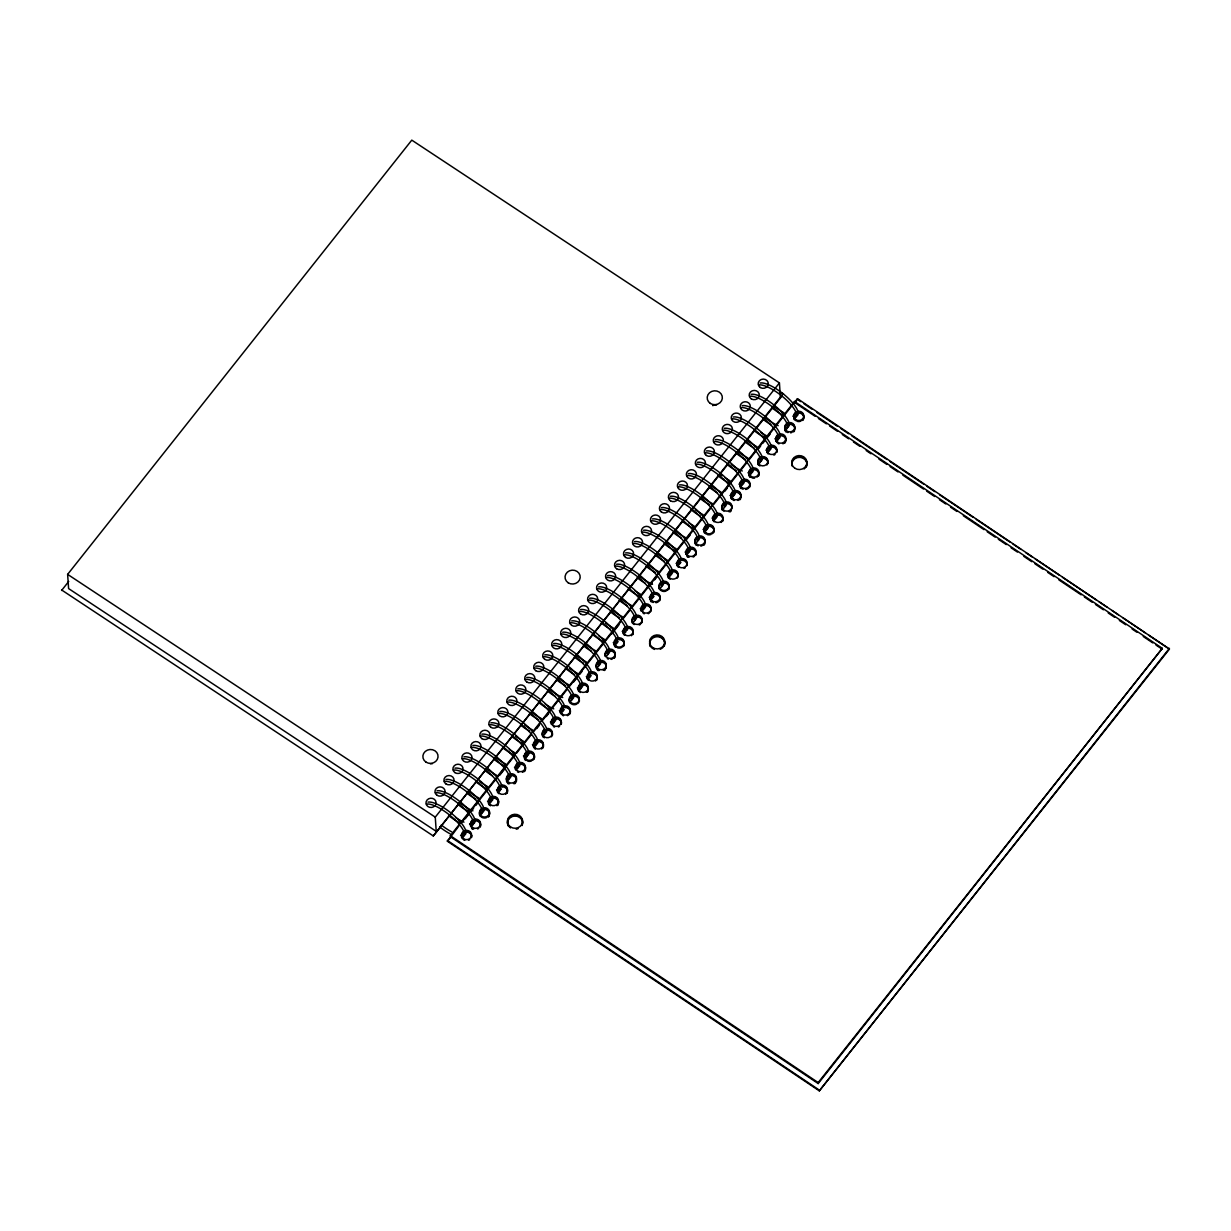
<?xml version="1.0" encoding="UTF-8"?>
<svg xmlns="http://www.w3.org/2000/svg" width="1231" height="1231" viewBox="0 0 1231 1231"><rect width="100%" height="100%" fill="white"/><g stroke="black" fill="none" stroke-linecap="round" stroke-linejoin="round"><path stroke-width="1.5" d="M780.239 392.058C781.316 394.089 784.855 393.258 782.793 394.105L433.297 835.957L61.596 589.957M779.423 382.918L435.266 817.138L436.236 831.356L68.597 588.587L67.628 574.369L411.785 140.134L779.423 382.918L780.392 397.136M61.581 590.48L68.721 581.463M433.297 835.957L782.239 395.674M450.346 835.711L794.503 401.475L1162.326 648.337L818.2 1083.557L450.377 836.695L450.346 835.711L818.169 1082.572L818.2 1083.557M793.949 403.199L797.519 398.69L1169.45 649.091L819.307 1090.866L447.407 841.265L458.717 826.186M461.086 823.17L514.081 756.326M516.451 753.326L531.346 734.522M533.731 731.522L540.271 723.259M542.656 720.258L567.076 689.452M569.461 686.436L621.27 621.086M623.64 618.085L630.195 609.822M631.98 607.56L656.985 576M658.77 573.754L711.179 507.649M713.549 504.633L746.894 462.564M749.279 459.563L755.234 452.054M757.619 449.038L792.149 405.476M447.407 841.265L450.977 836.757M465.272 818.723L468.842 814.214M471.227 811.214L473.596 808.198M475.982 805.197L478.367 802.197M499.801 775.145L504.572 769.129M536.716 728.567L539.101 725.551M546.256 716.534L548.626 713.534M573.646 681.974L577.216 677.465M579.601 674.465L581.986 671.464M611.761 633.888L618.901 624.871M649.86 585.802L652.245 582.802M654.63 579.801L657.015 576.785M686.79 539.224L690.36 534.716M724.89 491.138L727.275 488.138M758.25 449.069L760.62 446.068M763.005 443.052L765.39 440.052M767.775 437.051L770.144 434.035M795.164 402.491L797.519 398.69M818.169 1082.572L1162.326 648.337M819.307 1090.866L1169.435 648.291M67.628 574.369L435.266 817.138M797.55 399.475L800.735 401.614M803.935 403.768L811.906 409.123M816.692 412.339L837.449 426.265M840.635 428.403L848.621 433.758M851.821 435.897L886.936 459.471M890.121 461.61L923.635 484.106M926.835 486.245L934.821 491.6M939.607 494.816L973.121 517.312M976.321 519.467L1009.835 541.963M1013.021 544.102L1021.007 549.457M1025.792 552.673L1032.178 556.951M1035.379 559.089L1059.322 575.169M1062.507 577.308L1096.021 599.805M1099.221 601.944L1107.192 607.298M1111.993 610.514L1118.379 614.808M1123.164 618.024L1145.507 633.011M1148.692 635.15L1167.85 648.014M815.23 416.355L794.534 402.46L794.503 401.475M818.415 418.494L826.386 423.833M829.571 425.972L837.526 431.327M842.296 434.528L848.667 438.805M853.452 442.006L859.823 446.284M866.193 450.561L870.963 453.762M878.919 459.101L886.889 464.456M890.075 466.58L898.03 471.935M902.815 475.135L923.512 489.03M926.697 491.169L934.652 496.508M939.438 499.709L945.808 503.987M950.578 507.203L956.949 511.465M963.319 515.743L984.015 529.638M987.2 531.777L995.156 537.116M998.341 539.255L1006.312 544.594M1011.082 547.81L1017.452 552.073M1023.823 556.35L1031.778 561.705M1034.963 563.829L1042.934 569.184M1047.704 572.384L1054.075 576.662M1058.86 579.863L1081.141 594.819M1084.326 596.958L1092.297 602.313M1095.482 604.452L1103.438 609.791M1108.208 612.992L1114.578 617.27M1119.364 620.47L1125.734 624.748M1132.105 629.026L1136.875 632.226M1143.245 636.504L1152.801 642.921M1155.986 645.059L1162.356 649.322M447.376 840.465L819.292 1090.081M619.47 617.931A25.051 7.74 38.4 0 1 610.284 611.715M597.004 588.895A25.051 7.74 38.4 0 1 624.363 603.436A25.051 7.74 38.4 0 1 632.688 622.055M622.301 616.669A25.051 7.74 38.4 0 1 611.838 609.76M598.558 586.925A25.051 7.74 38.4 0 1 625.917 601.482A25.051 7.74 38.4 0 1 634.242 620.085M610.484 629.256A25.051 7.74 38.4 0 1 601.297 623.055M588.033 600.22A25.051 7.74 38.4 0 1 615.377 614.761A25.051 7.74 38.4 0 1 623.717 633.38M625.271 631.411A25.051 7.74 38.4 0 1 622.194 631.38M613.315 627.995A25.051 7.74 38.4 0 1 605.467 623.055M589.587 598.251A25.051 7.74 38.4 0 1 614.531 610.653A25.051 7.74 38.4 0 1 627.118 630.318M627.148 605.852A25.051 7.74 38.4 0 1 619.255 600.389M605.991 577.554A25.051 7.74 38.4 0 1 633.334 592.111A25.051 7.74 38.4 0 1 641.674 610.714M607.545 575.6A25.051 7.74 38.4 0 1 637.135 592.326A25.051 7.74 38.4 0 1 640.151 608.714M631.272 605.344A25.051 7.74 38.4 0 1 622.101 599.42M754.141 448.007A25.051 7.74 38.4 0 1 744.955 441.806M731.676 418.971A25.051 7.74 38.4 0 1 759.035 433.527A25.051 7.74 38.4 0 1 767.359 452.131M733.23 417.017A25.051 7.74 38.4 0 1 762.835 433.743A25.051 7.74 38.4 0 1 765.851 450.131M756.973 446.745A25.051 7.74 38.4 0 1 747.802 440.836M602.79 641.289A25.051 7.74 38.4 0 1 592.326 634.38M579.047 611.545A25.051 7.74 38.4 0 1 606.406 626.087A25.051 7.74 38.4 0 1 614.731 644.705M618.147 641.659A25.051 7.74 38.4 0 1 613.223 642.705M604.344 639.32A25.051 7.74 38.4 0 1 599.128 636.212M580.601 609.576A25.051 7.74 38.4 0 1 603.021 619.916A25.051 7.74 38.4 0 1 618.654 639.505M692.561 528.007A25.051 7.74 38.4 0 1 682.112 521.098M668.833 498.263A25.051 7.74 38.4 0 1 696.177 512.819A25.051 7.74 38.4 0 1 704.517 531.423M670.387 496.308A25.051 7.74 38.4 0 1 699.993 513.035A25.051 7.74 38.4 0 1 703.009 529.422M694.115 526.037A25.051 7.74 38.4 0 1 688.914 522.929M782.347 414.724A25.051 7.74 38.4 0 1 771.883 407.815M758.619 384.995A25.051 7.74 38.4 0 1 785.963 399.536A25.051 7.74 38.4 0 1 794.303 418.155M760.173 383.026A25.051 7.74 38.4 0 1 789.763 399.752A25.051 7.74 38.4 0 1 792.779 416.155M783.901 412.77A25.051 7.74 38.4 0 1 773.437 405.861M521.99 743.232A25.051 7.74 38.4 0 1 511.527 736.323M498.247 713.488A25.051 7.74 38.4 0 1 525.606 728.044A25.051 7.74 38.4 0 1 533.931 746.648M499.801 711.533A25.051 7.74 38.4 0 1 529.407 728.26A25.051 7.74 38.4 0 1 532.423 744.647M523.544 741.277A25.051 7.74 38.4 0 1 515.681 736.338M459.132 822.523A25.051 7.74 38.4 0 1 448.684 815.614M435.405 792.795A25.051 7.74 38.4 0 1 462.748 807.336A25.051 7.74 38.4 0 1 471.088 825.955M436.959 790.825A25.051 7.74 38.4 0 1 466.564 807.551A25.051 7.74 38.4 0 1 469.565 823.939M463.964 822.154A25.051 7.74 38.4 0 1 455.485 817.461M468.119 811.198A25.051 7.74 38.4 0 1 457.655 804.289M444.376 781.454A25.051 7.74 38.4 0 1 471.735 796.011A25.051 7.74 38.4 0 1 480.059 814.614M472.935 810.829A25.051 7.74 38.4 0 1 459.209 802.335M445.93 779.5A25.051 7.74 38.4 0 1 473.289 794.041A25.051 7.74 38.4 0 1 481.613 812.66M591.234 651.153A25.051 7.74 38.4 0 1 583.356 645.706M570.076 622.871A25.051 7.74 38.4 0 1 597.42 637.427A25.051 7.74 38.4 0 1 605.76 656.031M595.358 650.645A25.051 7.74 38.4 0 1 584.91 643.736M571.63 620.916A25.051 7.74 38.4 0 1 598.974 635.458A25.051 7.74 38.4 0 1 607.314 654.076M674.603 550.657A25.051 7.74 38.4 0 1 664.155 543.748M650.876 520.928A25.051 7.74 38.4 0 1 678.235 535.47A25.051 7.74 38.4 0 1 686.559 554.088M652.43 518.959A25.051 7.74 38.4 0 1 682.036 535.685A25.051 7.74 38.4 0 1 685.052 552.088M676.158 548.703A25.051 7.74 38.4 0 1 665.709 541.794M475.828 799.181A25.051 7.74 38.4 0 1 466.626 792.964M453.362 770.129A25.051 7.74 38.4 0 1 480.705 784.686A25.051 7.74 38.4 0 1 489.046 803.289M454.916 768.175A25.051 7.74 38.4 0 1 484.506 784.901A25.051 7.74 38.4 0 1 487.522 801.289M478.644 797.903A25.051 7.74 38.4 0 1 468.195 791.01M709.256 504.648A25.051 7.74 38.4 0 1 700.07 498.447M686.79 475.612A25.051 7.74 38.4 0 1 714.134 490.153A25.051 7.74 38.4 0 1 722.474 508.772M712.072 503.387A25.051 7.74 38.4 0 1 702.916 497.478M688.344 473.643A25.051 7.74 38.4 0 1 715.688 488.199A25.051 7.74 38.4 0 1 724.028 506.803M504.033 765.882A25.051 7.74 38.4 0 1 493.569 758.988M480.29 736.153A25.051 7.74 38.4 0 1 507.649 750.695A25.051 7.74 38.4 0 1 515.974 769.313M481.844 734.184A25.051 7.74 38.4 0 1 511.45 750.925A25.051 7.74 38.4 0 1 514.466 767.313M505.587 763.928A25.051 7.74 38.4 0 1 495.124 757.019M513.004 754.557A25.051 7.74 38.4 0 1 502.54 747.648M489.276 724.828A25.051 7.74 38.4 0 1 516.62 739.369A25.051 7.74 38.4 0 1 524.96 757.988M490.83 722.859A25.051 7.74 38.4 0 1 520.421 739.585A25.051 7.74 38.4 0 1 523.437 755.972M514.558 752.603A25.051 7.74 38.4 0 1 509.357 749.494M583.556 663.247A25.051 7.74 38.4 0 1 574.369 657.031M561.09 634.196A25.051 7.74 38.4 0 1 588.449 648.752A25.051 7.74 38.4 0 1 596.773 667.356M586.387 661.97A25.051 7.74 38.4 0 1 575.923 655.077M562.659 632.242A25.051 7.74 38.4 0 1 590.003 646.783A25.051 7.74 38.4 0 1 598.328 665.402M645.106 583.186A25.051 7.74 38.4 0 1 637.212 577.739M623.948 554.904A25.051 7.74 38.4 0 1 651.291 569.461A25.051 7.74 38.4 0 1 659.631 588.064M652.507 584.279A25.051 7.74 38.4 0 1 640.058 576.77M625.502 552.95A25.051 7.74 38.4 0 1 652.845 567.491A25.051 7.74 38.4 0 1 661.185 586.11M745.155 459.348A25.051 7.74 38.4 0 1 735.969 453.131M722.705 430.296A25.051 7.74 38.4 0 1 750.048 444.853A25.051 7.74 38.4 0 1 758.388 463.456M747.986 458.07A25.051 7.74 38.4 0 1 737.523 451.177M724.259 428.342A25.051 7.74 38.4 0 1 751.602 442.883A25.051 7.74 38.4 0 1 759.942 461.502M450.161 833.849A25.051 7.74 38.4 0 1 439.698 826.955M426.418 804.12A25.051 7.74 38.4 0 1 453.777 818.661A25.051 7.74 38.4 0 1 462.102 837.28M427.988 802.15A25.051 7.74 38.4 0 1 457.578 818.892A25.051 7.74 38.4 0 1 460.594 835.28M451.715 831.894A25.051 7.74 38.4 0 1 441.252 824.985M736.184 470.673A25.051 7.74 38.4 0 1 726.998 464.456M713.718 441.621A25.051 7.74 38.4 0 1 741.077 456.178A25.051 7.74 38.4 0 1 749.402 474.781M715.273 439.667A25.051 7.74 38.4 0 1 744.878 456.393A25.051 7.74 38.4 0 1 747.894 472.781M742.278 470.996A25.051 7.74 38.4 0 1 731.168 464.472M574.585 674.573A25.051 7.74 38.4 0 1 565.398 668.356M552.119 645.521A25.051 7.74 38.4 0 1 579.462 660.078A25.051 7.74 38.4 0 1 587.803 678.681M591.203 675.634A25.051 7.74 38.4 0 1 586.279 676.681M577.401 673.311A25.051 7.74 38.4 0 1 569.553 668.371M553.673 643.567A25.051 7.74 38.4 0 1 576.077 653.892A25.051 7.74 38.4 0 1 591.726 673.495M486.076 788.548A25.051 7.74 38.4 0 1 475.612 781.639M462.333 758.804A25.051 7.74 38.4 0 1 489.692 773.36A25.051 7.74 38.4 0 1 498.016 791.964M501.432 788.917A25.051 7.74 38.4 0 1 496.508 789.963M487.63 786.578A25.051 7.74 38.4 0 1 479.782 781.639M463.887 756.85A25.051 7.74 38.4 0 1 486.307 767.175A25.051 7.74 38.4 0 1 501.94 786.763M565.598 685.898A25.051 7.74 38.4 0 1 556.412 679.681M543.148 656.862A25.051 7.74 38.4 0 1 570.492 671.403A25.051 7.74 38.4 0 1 578.816 690.022M544.702 654.892A25.051 7.74 38.4 0 1 574.292 671.618A25.051 7.74 38.4 0 1 577.308 688.006M568.43 684.636A25.051 7.74 38.4 0 1 557.966 677.727M700.27 515.974A25.051 7.74 38.4 0 1 691.083 509.772M677.804 486.937A25.051 7.74 38.4 0 1 705.163 501.494A25.051 7.74 38.4 0 1 713.488 520.097M679.374 484.983A25.051 7.74 38.4 0 1 708.964 501.709A25.051 7.74 38.4 0 1 711.98 518.097M703.101 514.712A25.051 7.74 38.4 0 1 695.253 509.772M529.684 731.214A25.051 7.74 38.4 0 1 520.498 724.997M507.234 702.162A25.051 7.74 38.4 0 1 534.577 716.719A25.051 7.74 38.4 0 1 542.917 735.322M532.515 729.937A25.051 7.74 38.4 0 1 524.668 724.997M508.788 700.208A25.051 7.74 38.4 0 1 536.131 714.749A25.051 7.74 38.4 0 1 544.471 733.368M555.319 696.469A25.051 7.74 38.4 0 1 547.441 691.022M534.162 668.187A25.051 7.74 38.4 0 1 561.521 682.728A25.051 7.74 38.4 0 1 569.845 701.347M562.721 697.546A25.051 7.74 38.4 0 1 548.995 689.052M535.716 666.217A25.051 7.74 38.4 0 1 563.075 680.774A25.051 7.74 38.4 0 1 571.399 699.377M791.856 465.426A7.601 7.001 -1.3 0 1 800.181 457.363A7.601 7.001 -1.3 0 1 806.443 466.841M668.448 578.155A5.062 4.662 -1.3 0 1 672.311 571.646A5.062 4.662 -1.3 0 1 678.127 576.739M780.054 435.712A5.062 4.662 -1.3 0 1 784.916 443.068M775.822 441.052A5.062 4.662 -1.3 0 1 778.777 436.051M704.748 543.948A5.062 4.662 -1.3 0 1 704.117 545.01M696.069 545.21A5.062 4.662 -1.3 0 1 698.608 537.793A5.062 4.662 -1.3 0 1 705.055 542.763M669.141 588.064A5.062 4.662 -1.3 0 1 668.833 589.249M659.477 589.48A5.062 4.662 -1.3 0 1 662.693 583.109A5.062 4.662 -1.3 0 1 669.125 586.848M766.836 452.377A5.062 4.662 -1.3 0 1 769.806 447.376M771.083 447.038A5.062 4.662 -1.3 0 1 776.884 452.131M758.927 474.797A5.062 4.662 -1.3 0 1 758.619 475.982M749.941 477.243A5.062 4.662 -1.3 0 1 751.849 470.042A5.062 4.662 -1.3 0 1 758.896 473.566M731.045 511.034A5.062 4.662 -1.3 0 1 730.137 511.911M722.32 510.188A5.062 4.662 -1.3 0 1 721.951 509.019M721.92 507.803A5.062 4.662 -1.3 0 1 724.921 504.018M726.182 503.679A5.062 4.662 -1.3 0 1 731.968 507.557M564.583 707.579A5.062 4.662 -1.3 0 1 570.076 713.857M560.351 712.918A5.062 4.662 -1.3 0 1 563.306 707.917M606.298 667.356A5.062 4.662 -1.3 0 1 605.991 668.541M605.36 669.618A5.062 4.662 -1.3 0 1 604.436 670.495M598.266 670.649A5.062 4.662 -1.3 0 1 597.312 669.818M596.635 668.772A5.062 4.662 -1.3 0 1 596.266 667.602M596.235 666.386A5.062 4.662 -1.3 0 1 599.22 662.617M600.497 662.263A5.062 4.662 -1.3 0 1 606.268 666.14M758.234 464.872A5.062 4.662 -1.3 0 1 762.097 458.363A5.062 4.662 -1.3 0 1 767.913 463.456M632.549 623.455A5.062 4.662 -1.3 0 1 636.412 616.946A5.062 4.662 -1.3 0 1 642.213 622.055M654.353 594.296A5.062 4.662 -1.3 0 1 659.862 600.574M651.184 601.851A5.062 4.662 -1.3 0 1 650.507 600.805M650.122 599.635A5.062 4.662 -1.3 0 1 653.092 594.65M528.668 752.88A5.062 4.662 -1.3 0 1 534.162 759.173M525.499 760.435A5.062 4.662 -1.3 0 1 527.407 753.234M740.954 487.784A5.062 4.662 -1.3 0 1 744.124 480.228A5.062 4.662 -1.3 0 1 749.617 486.507M748.987 487.584A5.062 4.662 -1.3 0 1 745.663 489.446M743.062 489.199A5.062 4.662 -1.3 0 1 741.908 488.615M753.095 468.903A5.062 4.662 -1.3 0 1 757.05 477.136M754.649 478.12A5.062 4.662 -1.3 0 1 752.049 477.874M750.879 477.289A5.062 4.662 -1.3 0 1 749.233 475.412M748.863 474.243A5.062 4.662 -1.3 0 1 751.833 469.257M767.882 453.793A5.062 4.662 -1.3 0 1 771.052 446.253A5.062 4.662 -1.3 0 1 776.546 452.531M775.007 454.485A5.062 4.662 -1.3 0 1 773.868 455.116M717.211 515.004A5.062 4.662 -1.3 0 1 722.705 521.282M712.98 520.344A5.062 4.662 -1.3 0 1 715.934 515.343M515.45 769.56A5.062 4.662 -1.3 0 1 521.667 764.282A5.062 4.662 -1.3 0 1 524.544 771.56M515.804 769.929A5.062 4.662 -1.3 0 1 518.405 763.774A5.062 4.662 -1.3 0 1 525.083 766.144A5.062 4.662 -1.3 0 1 522.483 772.299M518.605 772.391A5.062 4.662 -1.3 0 1 517.451 771.806M717.196 514.219A5.062 4.662 -1.3 0 1 721.135 522.452M714.011 521.759A5.062 4.662 -1.3 0 1 713.334 520.728M712.949 519.559A5.062 4.662 -1.3 0 1 715.919 514.558M744.14 481.013A5.062 4.662 -1.3 0 1 749.633 487.307M740.97 488.569A5.062 4.662 -1.3 0 1 740.277 487.522M739.908 486.353A5.062 4.662 -1.3 0 1 742.878 481.367M533.408 746.894A5.062 4.662 -1.3 0 1 538.963 741.524A5.062 4.662 -1.3 0 1 543.148 747.848M537.624 740.77A5.062 4.662 -1.3 0 1 541.578 749.002M535.408 749.156A5.062 4.662 -1.3 0 1 533.762 747.279M533.392 746.109A5.062 4.662 -1.3 0 1 536.362 741.124M641.505 611.345A5.062 4.662 -1.3 0 1 646.69 604.806A5.062 4.662 -1.3 0 1 650.23 612.192M649.306 613.069A5.062 4.662 -1.3 0 1 648.183 613.715M644.305 613.807A5.062 4.662 -1.3 0 1 643.151 613.223M759.866 465.964A5.062 4.662 -1.3 0 1 758.773 459.44A5.062 4.662 -1.3 0 1 765.851 458.409A5.062 4.662 -1.3 0 1 766.944 464.933M669.125 587.279A5.062 4.662 -1.3 0 1 667.264 590.418M666.14 591.049A5.062 4.662 -1.3 0 1 660.139 589.726M659.462 588.695A5.062 4.662 -1.3 0 1 662.047 582.525M663.324 582.186A5.062 4.662 -1.3 0 1 669.095 586.064M651.168 601.051A5.062 4.662 -1.3 0 1 654.338 593.511A5.062 4.662 -1.3 0 1 659.831 599.789M659.201 600.866A5.062 4.662 -1.3 0 1 655.892 602.728M653.276 602.482A5.062 4.662 -1.3 0 1 652.122 601.897M670.079 579.247A5.062 4.662 -1.3 0 1 668.987 572.723A5.062 4.662 -1.3 0 1 676.065 571.692A5.062 4.662 -1.3 0 1 677.158 578.201M489.276 815.814A5.062 4.662 -1.3 0 1 488.645 816.876M479.921 816.03A5.062 4.662 -1.3 0 1 483.783 809.521A5.062 4.662 -1.3 0 1 489.584 814.63M551.365 724.243A5.062 4.662 -1.3 0 1 556.258 718.842A5.062 4.662 -1.3 0 1 561.413 723.997M677.065 565.66A5.062 4.662 -1.3 0 1 680.02 560.659M681.297 560.32A5.062 4.662 -1.3 0 1 687.098 565.414M516.528 780.639A5.062 4.662 -1.3 0 1 516.204 781.823M515.574 782.901A5.062 4.662 -1.3 0 1 514.666 783.778M508.495 783.932A5.062 4.662 -1.3 0 1 507.541 783.085M506.849 782.054A5.062 4.662 -1.3 0 1 506.48 780.885M506.449 779.669A5.062 4.662 -1.3 0 1 509.449 775.884M510.711 775.545A5.062 4.662 -1.3 0 1 516.497 779.423M794.149 419.556A5.062 4.662 -1.3 0 1 799.334 413.016A5.062 4.662 -1.3 0 1 802.874 420.402M627.425 628.287A5.062 4.662 -1.3 0 1 632.919 634.565M623.194 633.626A5.062 4.662 -1.3 0 1 626.164 628.626M704.363 532.838A5.062 4.662 -1.3 0 1 708.887 526.268A5.062 4.662 -1.3 0 1 713.718 532.608M569.691 702.763A5.062 4.662 -1.3 0 1 573.554 696.254A5.062 4.662 -1.3 0 1 579.37 701.347M794.534 430.665A5.062 4.662 -1.3 0 1 793.887 431.727M785.855 431.927A5.062 4.662 -1.3 0 1 788.379 424.51A5.062 4.662 -1.3 0 1 794.841 429.481M508.111 825.893A7.601 7.001 -1.3 0 1 514.881 816.045A7.601 7.001 -1.3 0 1 522.144 825.555M704.347 532.054A5.062 4.662 -1.3 0 1 706.548 526.068A5.062 4.662 -1.3 0 1 713.195 527.545A5.062 4.662 -1.3 0 1 712.164 533.777M711.026 534.423A5.062 4.662 -1.3 0 1 707.148 534.516M705.994 533.931A5.062 4.662 -1.3 0 1 705.04 533.085M726.167 502.894A5.062 4.662 -1.3 0 1 728.983 511.757M723.951 511.28A5.062 4.662 -1.3 0 1 724.905 503.233M634.165 624.548A5.062 4.662 -1.3 0 1 633.073 618.039A5.062 4.662 -1.3 0 1 640.151 616.993A5.062 4.662 -1.3 0 1 641.243 623.517M640.335 624.394A5.062 4.662 -1.3 0 1 639.197 625.04M678.096 567.076A5.062 4.662 -1.3 0 1 681.282 559.52A5.062 4.662 -1.3 0 1 686.775 565.814M685.221 567.768A5.062 4.662 -1.3 0 1 684.097 568.399M731.968 499.109A5.062 4.662 -1.3 0 1 732.414 492.815A5.062 4.662 -1.3 0 1 739.262 492.646A5.062 4.662 -1.3 0 1 740 498.909M739.092 499.801A5.062 4.662 -1.3 0 1 737.969 500.432M734.091 500.525A5.062 4.662 -1.3 0 1 732.922 499.94M740.662 498.632A5.062 4.662 -1.3 0 1 740.031 499.694M731.306 498.863A5.062 4.662 -1.3 0 1 735.169 492.354A5.062 4.662 -1.3 0 1 740.97 497.447M588.033 691.207A5.062 4.662 -1.3 0 1 587.402 692.268M578.678 691.422A5.062 4.662 -1.3 0 1 582.54 684.913A5.062 4.662 -1.3 0 1 588.341 690.022M580.293 692.514A5.062 4.662 -1.3 0 1 579.478 685.682A5.062 4.662 -1.3 0 1 586.956 685.498A5.062 4.662 -1.3 0 1 586.464 692.361M579.032 701.747A5.062 4.662 -1.3 0 1 577.493 703.701M576.354 704.332A5.062 4.662 -1.3 0 1 570.368 703.009M569.676 701.962A5.062 4.662 -1.3 0 1 572.277 695.807M573.538 695.453A5.062 4.662 -1.3 0 1 579.355 700.562M627.41 627.487A5.062 4.662 -1.3 0 1 631.349 635.735M624.24 635.042A5.062 4.662 -1.3 0 1 623.548 633.996M623.178 632.826A5.062 4.662 -1.3 0 1 626.133 627.841M474.797 820.846A5.062 4.662 -1.3 0 1 480.29 827.14M472.581 829.232A5.062 4.662 -1.3 0 1 471.627 828.401M470.565 826.186A5.062 4.662 -1.3 0 1 473.535 821.2M542.763 736.738A5.062 4.662 -1.3 0 1 546.626 730.229A5.062 4.662 -1.3 0 1 552.427 735.322M501.74 786.871A5.062 4.662 -1.3 0 1 507.234 793.149M497.509 792.21A5.062 4.662 -1.3 0 1 500.463 787.209M618.454 639.612A5.062 4.662 -1.3 0 1 623.948 645.89M615.269 647.152A5.062 4.662 -1.3 0 1 617.177 639.951M461.594 837.526A5.062 4.662 -1.3 0 1 466.487 832.125A5.062 4.662 -1.3 0 1 471.627 837.28M780.039 434.928A5.062 4.662 -1.3 0 1 784.901 442.268M783.978 443.16A5.062 4.662 -1.3 0 1 782.854 443.791M778.977 443.883A5.062 4.662 -1.3 0 1 777.823 443.314M776.853 442.468A5.062 4.662 -1.3 0 1 778.761 435.266M591.511 673.588A5.062 4.662 -1.3 0 1 597.004 679.881M587.279 678.927A5.062 4.662 -1.3 0 1 590.249 673.942M591.495 672.803A5.062 4.662 -1.3 0 1 595.45 681.035M588.326 680.358A5.062 4.662 -1.3 0 1 590.234 673.157M650.26 646.537A7.601 7.001 -1.3 0 1 657.046 636.689A7.601 7.001 -1.3 0 1 664.294 646.198M690.268 548.98A5.062 4.662 -1.3 0 1 695.761 555.273M688.052 557.366A5.062 4.662 -1.3 0 1 687.098 556.535M686.036 554.319A5.062 4.662 -1.3 0 1 689.006 549.334M605.237 656.277A5.062 4.662 -1.3 0 1 611.438 651.014A5.062 4.662 -1.3 0 1 614.331 658.293M641.151 610.961A5.062 4.662 -1.3 0 1 646.044 605.575A5.062 4.662 -1.3 0 1 651.199 610.73M498.247 804.474A5.062 4.662 -1.3 0 1 497.616 805.551M488.892 804.705A5.062 4.662 -1.3 0 1 492.754 798.196A5.062 4.662 -1.3 0 1 498.57 803.289M690.252 548.195A5.062 4.662 -1.3 0 1 695.115 555.55M694.207 556.443A5.062 4.662 -1.3 0 1 693.068 557.074M689.191 557.166A5.062 4.662 -1.3 0 1 688.991 548.549M794.503 429.881A5.062 4.662 -1.3 0 1 792.964 431.835M791.825 432.466A5.062 4.662 -1.3 0 1 790.564 432.82M787.948 432.558A5.062 4.662 -1.3 0 1 786.794 431.973M785.84 431.142A5.062 4.662 -1.3 0 1 787.748 423.941M789.009 423.587A5.062 4.662 -1.3 0 1 794.826 428.696M704.732 543.148A5.062 4.662 -1.3 0 1 703.178 545.102M702.055 545.748A5.062 4.662 -1.3 0 1 700.778 546.087M698.177 545.841A5.062 4.662 -1.3 0 1 697.008 545.256M696.054 544.425A5.062 4.662 -1.3 0 1 698.592 537.008A5.062 4.662 -1.3 0 1 705.04 541.963M605.59 656.662A5.062 4.662 -1.3 0 1 607.791 650.676A5.062 4.662 -1.3 0 1 614.438 652.153A5.062 4.662 -1.3 0 1 613.392 658.385M612.269 659.016A5.062 4.662 -1.3 0 1 611.007 659.37M608.391 659.108A5.062 4.662 -1.3 0 1 607.237 658.539M794.133 418.771A5.062 4.662 -1.3 0 1 796.319 412.8A5.062 4.662 -1.3 0 1 802.981 414.262A5.062 4.662 -1.3 0 1 801.935 420.51M800.812 421.14A5.062 4.662 -1.3 0 1 796.934 421.233M795.765 420.648A5.062 4.662 -1.3 0 1 794.811 419.817M526.437 760.481A5.062 4.662 -1.3 0 1 525.098 754.311A5.062 4.662 -1.3 0 1 531.654 752.51A5.062 4.662 -1.3 0 1 534.146 758.373M533.515 759.45A5.062 4.662 -1.3 0 1 532.592 760.327M531.469 760.973A5.062 4.662 -1.3 0 1 527.591 761.066M462.625 838.942A5.062 4.662 -1.3 0 1 465.81 831.387A5.062 4.662 -1.3 0 1 471.304 837.68M469.75 839.634A5.062 4.662 -1.3 0 1 468.626 840.265M464.749 840.358A5.062 4.662 -1.3 0 1 463.579 839.773M510.696 774.761A5.062 4.662 -1.3 0 1 513.512 783.624M509.634 783.716A5.062 4.662 -1.3 0 1 509.419 775.099M501.709 786.086A5.062 4.662 -1.3 0 1 505.664 794.318M498.54 793.626A5.062 4.662 -1.3 0 1 500.448 786.424M606.283 666.571A5.062 4.662 -1.3 0 1 603.298 670.356M599.42 670.449A5.062 4.662 -1.3 0 1 599.205 661.816M600.482 661.478A5.062 4.662 -1.3 0 1 606.252 665.356M654.446 649.429A7.601 7.001 -1.3 0 1 651.061 638.781A7.601 7.001 -1.3 0 1 663.109 638.489A7.601 7.001 -1.3 0 1 660.262 649.291M490.523 805.797A5.062 4.662 -1.3 0 1 489.707 798.95A5.062 4.662 -1.3 0 1 497.17 798.781A5.062 4.662 -1.3 0 1 496.678 805.643M561.382 714.334A5.062 4.662 -1.3 0 1 564.567 706.794A5.062 4.662 -1.3 0 1 570.061 713.072M569.43 714.134A5.062 4.662 -1.3 0 1 567.383 715.657M563.506 715.75A5.062 4.662 -1.3 0 1 562.336 715.18M792.395 466.395A7.601 7.001 -1.3 0 1 795.688 457.424A7.601 7.001 -1.3 0 1 805.659 459.625A7.601 7.001 -1.3 0 1 804.105 468.98M551.719 724.628A5.062 4.662 -1.3 0 1 556.243 718.058A5.062 4.662 -1.3 0 1 561.074 724.397M559.536 726.352A5.062 4.662 -1.3 0 1 558.397 726.982M554.519 727.075A5.062 4.662 -1.3 0 1 553.365 726.505M510.557 827.909A7.601 7.001 -1.3 0 1 508.541 818.646A7.601 7.001 -1.3 0 1 518.389 815.953A7.601 7.001 -1.3 0 1 522.129 824.755M518.097 828.648A7.601 7.001 -1.3 0 1 516.204 829.171M544.394 737.831A5.062 4.662 -1.3 0 1 543.286 731.306A5.062 4.662 -1.3 0 1 550.365 730.275A5.062 4.662 -1.3 0 1 551.473 736.8M616.208 647.214A5.062 4.662 -1.3 0 1 615.392 640.366A5.062 4.662 -1.3 0 1 622.855 640.182A5.062 4.662 -1.3 0 1 622.378 647.06M621.24 647.691A5.062 4.662 -1.3 0 1 617.377 647.783M489.261 815.014A5.062 4.662 -1.3 0 1 487.707 816.969M486.584 817.615A5.062 4.662 -1.3 0 1 480.582 816.291M479.905 815.245A5.062 4.662 -1.3 0 1 482.49 809.09M483.752 808.736A5.062 4.662 -1.3 0 1 489.569 813.829M474.781 820.061A5.062 4.662 -1.3 0 1 480.275 826.34M478.736 828.294A5.062 4.662 -1.3 0 1 477.597 828.94M473.72 829.032A5.062 4.662 -1.3 0 1 472.566 828.448M471.611 827.617A5.062 4.662 -1.3 0 1 473.52 820.415M699.208 535.885A5.062 4.662 -1.3 0 1 704.948 541.378A5.062 4.662 -1.3 0 1 697.361 544.502A5.062 4.662 -1.3 0 1 696.808 536.87M690.237 547.21A5.062 4.662 -1.3 0 1 695.869 553.104A5.062 4.662 -1.3 0 1 687.667 555.35A5.062 4.662 -1.3 0 1 688.96 547.564M608.16 649.506A5.062 4.662 -1.3 0 1 615.269 653.861A5.062 4.662 -1.3 0 1 607.96 657.97A5.062 4.662 -1.3 0 1 607.037 650.153M600.451 660.493A5.062 4.662 -1.3 0 1 606.083 666.386A5.062 4.662 -1.3 0 1 597.881 668.618A5.062 4.662 -1.3 0 1 599.189 660.832M788.994 422.602A5.062 4.662 -1.3 0 1 794.626 428.511A5.062 4.662 -1.3 0 1 786.424 430.742A5.062 4.662 -1.3 0 1 787.717 422.956M671.003 570.215A5.062 4.662 -1.3 0 1 678.112 574.554A5.062 4.662 -1.3 0 1 670.818 578.678A5.062 4.662 -1.3 0 1 669.879 570.845M546.579 728.46A5.062 4.662 -1.3 0 1 552.319 733.953A5.062 4.662 -1.3 0 1 544.733 737.061A5.062 4.662 -1.3 0 1 544.179 729.444M573.523 694.469A5.062 4.662 -1.3 0 1 579.155 700.377A5.062 4.662 -1.3 0 1 570.953 702.609A5.062 4.662 -1.3 0 1 572.246 694.823M483.737 807.751A5.062 4.662 -1.3 0 1 489.369 813.645A5.062 4.662 -1.3 0 1 481.167 815.891A5.062 4.662 -1.3 0 1 482.475 808.105M726.152 501.909A5.062 4.662 -1.3 0 1 731.783 507.803A5.062 4.662 -1.3 0 1 723.582 510.034A5.062 4.662 -1.3 0 1 724.874 502.248M636.365 615.177A5.062 4.662 -1.3 0 1 641.997 621.07A5.062 4.662 -1.3 0 1 633.796 623.317A5.062 4.662 -1.3 0 1 635.088 615.531M760.789 456.932A5.062 4.662 -1.3 0 1 767.898 461.286A5.062 4.662 -1.3 0 1 760.589 465.395A5.062 4.662 -1.3 0 1 759.65 457.578M581.232 683.497A5.062 4.662 -1.3 0 1 588.326 687.837A5.062 4.662 -1.3 0 1 581.032 691.945A5.062 4.662 -1.3 0 1 580.093 684.128M510.665 773.776A5.062 4.662 -1.3 0 1 516.312 779.669A5.062 4.662 -1.3 0 1 508.111 781.9A5.062 4.662 -1.3 0 1 509.403 774.114M474.766 819.077A5.062 4.662 -1.3 0 1 480.398 824.97A5.062 4.662 -1.3 0 1 472.196 827.217A5.062 4.662 -1.3 0 1 473.489 819.431M712.687 405.63A7.601 6.955 -3.9 0 1 716.565 405.03M430.281 763.805A7.601 6.955 -3.9 0 1 432.266 763.743M638.704 595.973A25.051 7.74 38.4 0 1 628.241 589.064M614.961 566.229A25.051 7.74 38.4 0 1 642.32 580.786A25.051 7.74 38.4 0 1 650.645 599.389M654.061 596.343A25.051 7.74 38.4 0 1 649.137 597.389M640.258 594.004A25.051 7.74 38.4 0 1 635.042 590.895M616.516 564.275A25.051 7.74 38.4 0 1 638.935 574.6A25.051 7.74 38.4 0 1 654.569 594.188M655.384 572.615A25.051 7.74 38.4 0 1 646.198 566.414M632.919 543.579A25.051 7.74 38.4 0 1 660.278 558.12A25.051 7.74 38.4 0 1 668.602 576.739M634.473 541.609A25.051 7.74 38.4 0 1 664.078 558.351A25.051 7.74 38.4 0 1 667.094 574.739M658.216 571.353A25.051 7.74 38.4 0 1 647.752 564.444M731.399 431.727A5.062 4.632 -3.9 0 1 722.874 431.312A5.062 4.632 -3.9 0 1 726.982 424.403A5.062 4.632 -3.9 0 1 732.03 430.665M641.613 545.01A5.062 4.632 -3.9 0 1 633.088 544.594A5.062 4.632 -3.9 0 1 637.196 537.685A5.062 4.632 -3.9 0 1 642.243 543.933M605.698 590.311A5.062 4.632 -3.9 0 1 597.173 589.895A5.062 4.632 -3.9 0 1 601.282 582.986A5.062 4.632 -3.9 0 1 606.344 589.249M650.599 533.685A5.062 4.632 -3.9 0 1 642.074 533.269A5.062 4.632 -3.9 0 1 646.183 526.36A5.062 4.632 -3.9 0 1 651.23 532.608M749.356 409.077A5.062 4.632 -3.9 0 1 740.831 408.661A5.062 4.632 -3.9 0 1 744.94 401.752A5.062 4.632 -3.9 0 1 749.987 408M740.37 420.402A5.062 4.632 -3.9 0 1 731.845 419.986A5.062 4.632 -3.9 0 1 735.953 413.077A5.062 4.632 -3.9 0 1 741.016 419.325M695.484 477.043A5.062 4.632 -3.9 0 1 686.96 476.628A5.062 4.632 -3.9 0 1 691.068 469.719A5.062 4.632 -3.9 0 1 696.115 475.966M596.727 601.651A5.062 4.632 -3.9 0 1 588.203 601.236A5.062 4.632 -3.9 0 1 592.311 594.327A5.062 4.632 -3.9 0 1 597.358 600.574M704.455 465.718A5.062 4.632 -3.9 0 1 695.93 465.303A5.062 4.632 -3.9 0 1 700.039 458.394A5.062 4.632 -3.9 0 1 705.101 464.641M614.684 578.985A5.062 4.632 -3.9 0 1 606.16 578.57A5.062 4.632 -3.9 0 1 610.268 571.661A5.062 4.632 -3.9 0 1 615.315 577.924M686.498 488.368A5.062 4.632 -3.9 0 1 677.989 487.953A5.062 4.632 -3.9 0 1 682.082 481.044A5.062 4.632 -3.9 0 1 687.144 487.291M722.412 443.052A5.062 4.632 -3.9 0 1 714.118 442.991A5.062 4.632 -3.9 0 1 717.134 435.866A5.062 4.632 -3.9 0 1 723.366 440.806M506.941 714.919A5.062 4.632 -3.9 0 1 498.417 714.503A5.062 4.632 -3.9 0 1 502.525 707.594A5.062 4.632 -3.9 0 1 507.572 713.857M659.57 522.344A5.062 4.632 -3.9 0 1 651.045 521.929A5.062 4.632 -3.9 0 1 655.154 515.02A5.062 4.632 -3.9 0 1 660.201 521.282M569.784 635.627A5.062 4.632 -3.9 0 1 561.274 635.211A5.062 4.632 -3.9 0 1 565.368 628.302A5.062 4.632 -3.9 0 1 570.43 634.565M524.898 692.268A5.062 4.632 -3.9 0 1 516.374 691.853A5.062 4.632 -3.9 0 1 520.482 684.944A5.062 4.632 -3.9 0 1 525.529 691.191M515.927 703.593A5.062 4.632 -3.9 0 1 507.403 703.178A5.062 4.632 -3.9 0 1 511.511 696.269A5.062 4.632 -3.9 0 1 516.558 702.532M560.813 646.952A5.062 4.632 -3.9 0 1 552.288 646.537A5.062 4.632 -3.9 0 1 556.397 639.628A5.062 4.632 -3.9 0 1 561.444 645.89M435.112 805.551A5.062 4.632 -3.9 0 1 426.603 805.136A5.062 4.632 -3.9 0 1 430.696 798.227A5.062 4.632 -3.9 0 1 435.759 804.474M471.027 760.235A5.062 4.632 -3.9 0 1 462.502 759.819A5.062 4.632 -3.9 0 1 466.611 752.91A5.062 4.632 -3.9 0 1 471.673 759.158M480.013 748.91A5.062 4.632 -3.9 0 1 471.488 748.494A5.062 4.632 -3.9 0 1 475.597 741.585A5.062 4.632 -3.9 0 1 480.644 747.832M664.355 561.29A25.051 7.74 38.4 0 1 655.169 555.089M641.905 532.254A25.051 7.74 38.4 0 1 669.249 546.795A25.051 7.74 38.4 0 1 677.589 565.414M680.989 562.352A25.051 7.74 38.4 0 1 676.065 563.413M667.187 560.028A25.051 7.74 38.4 0 1 658.016 554.119M643.459 530.284A25.051 7.74 38.4 0 1 665.863 540.609A25.051 7.74 38.4 0 1 681.497 560.213M716.919 492.569A25.051 7.74 38.4 0 1 709.041 487.122M695.761 464.287A25.051 7.74 38.4 0 1 723.12 478.828A25.051 7.74 38.4 0 1 731.445 497.447M697.315 462.317A25.051 7.74 38.4 0 1 726.921 479.059A25.051 7.74 38.4 0 1 729.937 495.447M721.058 492.061A25.051 7.74 38.4 0 1 710.595 485.152M548.918 709.256A25.051 7.74 38.4 0 1 538.455 702.347M525.191 679.512A25.051 7.74 38.4 0 1 552.534 694.053A25.051 7.74 38.4 0 1 560.859 712.672M564.275 709.625A25.051 7.74 38.4 0 1 559.351 710.672M553.75 708.871A25.051 7.74 38.4 0 1 545.271 704.178M526.745 677.542A25.051 7.74 38.4 0 1 549.149 687.883A25.051 7.74 38.4 0 1 564.783 707.471M728.475 482.69A25.051 7.74 38.4 0 1 718.012 475.781M704.748 452.962A25.051 7.74 38.4 0 1 732.091 467.503A25.051 7.74 38.4 0 1 740.431 486.122M706.302 450.992A25.051 7.74 38.4 0 1 735.892 467.718A25.051 7.74 38.4 0 1 738.908 484.122M730.029 480.736A25.051 7.74 38.4 0 1 724.828 477.628M722.182 475.797A25.051 7.74 38.4 0 1 719.581 473.827M492.477 775.761A25.051 7.74 38.4 0 1 484.583 770.314M471.319 747.479A25.051 7.74 38.4 0 1 498.663 762.02A25.051 7.74 38.4 0 1 507.003 780.639M496.601 775.253A25.051 7.74 38.4 0 1 486.137 768.344M472.873 745.509A25.051 7.74 38.4 0 1 500.217 760.066A25.051 7.74 38.4 0 1 508.557 778.669M538.67 719.873A25.051 7.74 38.4 0 1 529.484 713.672M516.204 690.837A25.051 7.74 38.4 0 1 543.563 705.394A25.051 7.74 38.4 0 1 551.888 723.997M517.759 688.883A25.051 7.74 38.4 0 1 547.364 705.609A25.051 7.74 38.4 0 1 550.38 721.997M541.486 718.612A25.051 7.74 38.4 0 1 532.331 712.703M681.02 537.885A25.051 7.74 38.4 0 1 673.126 532.423M659.862 509.588A25.051 7.74 38.4 0 1 687.206 524.144A25.051 7.74 38.4 0 1 695.53 542.748M685.144 537.378A25.051 7.74 38.4 0 1 674.68 530.469M661.416 507.634A25.051 7.74 38.4 0 1 688.76 522.175A25.051 7.74 38.4 0 1 697.1 540.794M770.791 424.603A25.051 7.74 38.4 0 1 762.912 419.155M749.633 396.32A25.051 7.74 38.4 0 1 776.992 410.862A25.051 7.74 38.4 0 1 785.316 429.481M778.192 425.68A25.051 7.74 38.4 0 1 764.466 417.186M751.187 394.351A25.051 7.74 38.4 0 1 778.546 408.907A25.051 7.74 38.4 0 1 786.871 427.511M764.389 437.39A25.051 7.74 38.4 0 1 753.926 430.481M740.662 407.646A25.051 7.74 38.4 0 1 768.006 422.187A25.051 7.74 38.4 0 1 776.346 440.806M742.216 405.676A25.051 7.74 38.4 0 1 771.806 422.418A25.051 7.74 38.4 0 1 774.822 438.805M765.944 435.42A25.051 7.74 38.4 0 1 760.743 432.312M652.107 600.913A5.062 4.662 -1.3 0 0 660.124 597.62A5.062 4.662 -1.3 0 0 653.045 592.865A5.062 4.662 -1.3 0 0 652.107 600.913M795.749 419.663A5.062 4.662 -1.3 0 0 803.781 416.37A5.062 4.662 -1.3 0 0 796.703 411.631A5.062 4.662 -1.3 0 0 795.749 419.663M517.435 770.821A5.062 4.662 -1.3 0 0 525.452 767.544A5.062 4.662 -1.3 0 0 518.374 762.789A5.062 4.662 -1.3 0 0 517.435 770.821M741.878 487.63A5.062 4.662 -1.3 0 0 749.91 484.337A5.062 4.662 -1.3 0 0 742.832 479.598A5.062 4.662 -1.3 0 0 741.878 487.63M714.949 521.621A5.062 4.662 -1.3 0 0 722.982 518.328A5.062 4.662 -1.3 0 0 715.903 513.573A5.062 4.662 -1.3 0 0 714.949 521.621M490.492 804.812A5.062 4.662 -1.3 0 0 498.524 801.519A5.062 4.662 -1.3 0 0 491.446 796.765A5.062 4.662 -1.3 0 0 490.492 804.812M625.163 634.888A5.062 4.662 -1.3 0 0 633.196 631.611A5.062 4.662 -1.3 0 0 626.117 626.856A5.062 4.662 -1.3 0 0 625.163 634.888M661.078 589.587A5.062 4.662 -1.3 0 0 669.11 586.295A5.062 4.662 -1.3 0 0 662.032 581.54A5.062 4.662 -1.3 0 0 661.078 589.587M777.792 442.329A5.062 4.662 -1.3 0 0 785.824 439.036A5.062 4.662 -1.3 0 0 778.746 434.281A5.062 4.662 -1.3 0 0 777.792 442.329M768.821 453.654A5.062 4.662 -1.3 0 0 776.838 450.361A5.062 4.662 -1.3 0 0 769.76 445.607A5.062 4.662 -1.3 0 0 768.821 453.654M463.564 838.788A5.062 4.662 -1.3 0 0 471.596 835.51A5.062 4.662 -1.3 0 0 464.518 830.756A5.062 4.662 -1.3 0 0 463.564 838.788M652.676 647.583A7.601 7.001 -1.3 0 0 664.725 642.644A7.601 7.001 -1.3 0 0 654.107 635.519A7.601 7.001 -1.3 0 0 652.676 647.583M643.121 612.238A5.062 4.662 -1.3 0 0 651.153 608.945A5.062 4.662 -1.3 0 0 644.075 604.206A5.062 4.662 -1.3 0 0 643.121 612.238M750.864 476.305A5.062 4.662 -1.3 0 0 758.881 473.012A5.062 4.662 -1.3 0 0 751.802 468.272A5.062 4.662 -1.3 0 0 750.864 476.305M616.192 646.229A5.062 4.662 -1.3 0 0 624.209 642.936A5.062 4.662 -1.3 0 0 617.131 638.181A5.062 4.662 -1.3 0 0 616.192 646.229M679.035 566.922A5.062 4.662 -1.3 0 0 687.067 563.644A5.062 4.662 -1.3 0 0 679.989 558.889A5.062 4.662 -1.3 0 0 679.035 566.922M562.321 714.195A5.062 4.662 -1.3 0 0 570.353 710.903A5.062 4.662 -1.3 0 0 563.275 706.148A5.062 4.662 -1.3 0 0 562.321 714.195M553.335 725.521A5.062 4.662 -1.3 0 0 561.367 722.228A5.062 4.662 -1.3 0 0 554.289 717.473A5.062 4.662 -1.3 0 0 553.335 725.521M732.907 498.955A5.062 4.662 -1.3 0 0 740.939 495.678A5.062 4.662 -1.3 0 0 733.845 490.923A5.062 4.662 -1.3 0 0 732.907 498.955M705.963 532.946A5.062 4.662 -1.3 0 0 713.995 529.653A5.062 4.662 -1.3 0 0 706.917 524.898A5.062 4.662 -1.3 0 0 705.963 532.946M589.249 680.204A5.062 4.662 -1.3 0 0 597.281 676.912A5.062 4.662 -1.3 0 0 590.203 672.172A5.062 4.662 -1.3 0 0 589.249 680.204M535.393 748.171A5.062 4.662 -1.3 0 0 543.41 744.878A5.062 4.662 -1.3 0 0 536.331 740.139A5.062 4.662 -1.3 0 0 535.393 748.171M526.406 759.496A5.062 4.662 -1.3 0 0 534.439 756.203A5.062 4.662 -1.3 0 0 527.36 751.464A5.062 4.662 -1.3 0 0 526.406 759.496M499.478 793.487A5.062 4.662 -1.3 0 0 507.495 790.194A5.062 4.662 -1.3 0 0 500.417 785.44A5.062 4.662 -1.3 0 0 499.478 793.487M794.826 468.226A7.601 7.001 -1.3 0 0 806.874 463.287A7.601 7.001 -1.3 0 0 796.257 456.162A7.601 7.001 -1.3 0 0 794.826 468.226M510.526 826.924A7.601 7.001 -1.3 0 0 522.575 822A7.601 7.001 -1.3 0 0 511.958 814.876A7.601 7.001 -1.3 0 0 510.526 826.924M706.363 455.455A5.062 4.632 -3.9 0 0 714.395 452.131A5.062 4.632 -3.9 0 0 707.317 447.469A5.062 4.632 -3.9 0 0 706.363 455.455M535.777 670.695A5.062 4.632 -3.9 0 0 543.81 667.356A5.062 4.632 -3.9 0 0 536.731 662.693A5.062 4.632 -3.9 0 0 535.777 670.695M580.663 614.054A5.062 4.632 -3.9 0 0 588.695 610.73A5.062 4.632 -3.9 0 0 581.617 606.052A5.062 4.632 -3.9 0 0 580.663 614.054M571.692 625.379A5.062 4.632 -3.9 0 0 579.724 622.055A5.062 4.632 -3.9 0 0 572.646 617.377A5.062 4.632 -3.9 0 0 571.692 625.379M616.577 568.737A5.062 4.632 -3.9 0 0 624.609 565.414A5.062 4.632 -3.9 0 0 617.531 560.736A5.062 4.632 -3.9 0 0 616.577 568.737M625.563 557.412A5.062 4.632 -3.9 0 0 633.58 554.088A5.062 4.632 -3.9 0 0 626.517 549.411A5.062 4.632 -3.9 0 0 625.563 557.412M670.449 500.771A5.062 4.632 -3.9 0 0 678.481 497.447A5.062 4.632 -3.9 0 0 671.403 492.769A5.062 4.632 -3.9 0 0 670.449 500.771M751.249 398.829A5.062 4.632 -3.9 0 0 759.281 395.49A5.062 4.632 -3.9 0 0 752.203 390.827A5.062 4.632 -3.9 0 0 751.249 398.829M661.478 512.096A5.062 4.632 -3.9 0 0 669.495 508.772A5.062 4.632 -3.9 0 0 662.416 504.095A5.062 4.632 -3.9 0 0 661.478 512.096M760.235 387.488A5.062 4.632 -3.9 0 0 768.252 384.164A5.062 4.632 -3.9 0 0 761.189 379.502A5.062 4.632 -3.9 0 0 760.235 387.488M526.806 682.02A5.062 4.632 -3.9 0 0 534.823 678.696A5.062 4.632 -3.9 0 0 527.745 674.019A5.062 4.632 -3.9 0 0 526.806 682.02M568.137 582.755A7.601 6.955 -3.9 0 0 580.17 577.77A7.601 6.955 -3.9 0 0 569.553 570.769A7.601 6.955 -3.9 0 0 568.137 582.755M481.906 738.662A5.062 4.632 -3.9 0 0 489.938 735.322A5.062 4.632 -3.9 0 0 482.86 730.66A5.062 4.632 -3.9 0 0 481.906 738.662M490.892 727.321A5.062 4.632 -3.9 0 0 498.909 723.997A5.062 4.632 -3.9 0 0 491.846 719.335A5.062 4.632 -3.9 0 0 490.892 727.321M437.02 795.288A5.062 4.632 -3.9 0 0 445.053 791.964A5.062 4.632 -3.9 0 0 437.974 787.301A5.062 4.632 -3.9 0 0 437.02 795.288M710.287 403.399A7.601 6.955 -3.9 0 0 722.32 398.413A7.601 6.955 -3.9 0 0 711.718 391.412A7.601 6.955 -3.9 0 0 710.287 403.399M445.991 783.962A5.062 4.632 -3.9 0 0 454.024 780.639A5.062 4.632 -3.9 0 0 446.945 775.961A5.062 4.632 -3.9 0 0 445.991 783.962M454.978 772.637A5.062 4.632 -3.9 0 0 463.01 769.313A5.062 4.632 -3.9 0 0 455.932 764.636A5.062 4.632 -3.9 0 0 454.978 772.637M544.764 659.354A5.062 4.632 -3.9 0 0 552.781 656.031A5.062 4.632 -3.9 0 0 545.702 651.368A5.062 4.632 -3.9 0 0 544.764 659.354M425.972 762.112A7.601 6.955 -3.9 0 0 438.021 757.127A7.601 6.955 -3.9 0 0 427.403 750.11A7.601 6.955 -3.9 0 0 425.972 762.112"/></g></svg>
